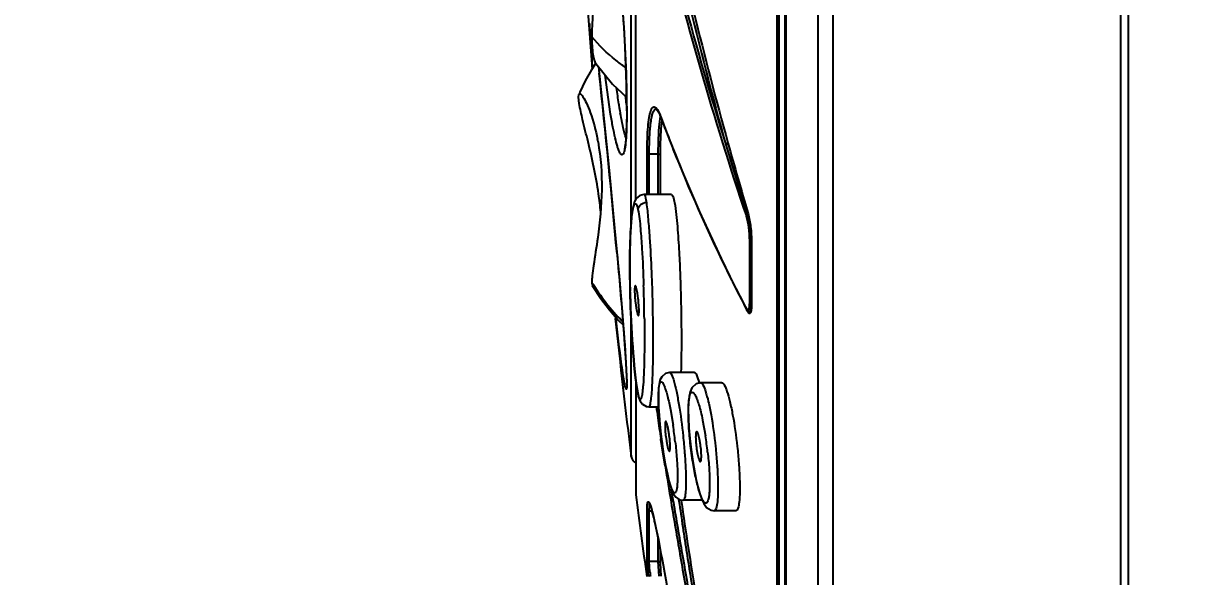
# Model space of a CAD drawing. Header units: millimetres. Extents: x 2652 to 2862, y 294 to 591.
# Drawn here: x 2798.54 to 2819.11, y 481.15 to 490.88 of the extents above; entities that cross this region are included whole.
import ezdxf

# ---------------------------------------------------------------- set-up
doc = ezdxf.new("R2010")
doc.units = ezdxf.units.MM
doc.header["$LTSCALE"] = 0.1
for name, color, linetype in [('02___PRT_ALL_AXES', 7, 'Continuous'), ('06___PRT_ALL_SURFS', 7, 'Continuous'), ('DIM', 3, 'Continuous')]:
    doc.layers.add(name, color=color, linetype=linetype)
doc.styles.get("Standard").update_dxf_attribs({"font": 'arial.ttf'})
doc.dimstyles.new('ISO-25', dxfattribs={"dimtxt": 2.5, "dimasz": 2.5, "dimexe": 1.25, "dimexo": 0.625, "dimtad": 1, "dimlfac": 1.333333, "dimtxsty": 'Standard', "dimcen": 2.5, "dimadec": 0, "dimazin": 0, "dimtfac": 1, "dimtmove": 0, "dimatfit": 3, "dimfxl": 0, "dimarcsym": 0})

# ---------------------------------------------------------------- blocks, each defined once
blk = doc.blocks.new('*D18')
at = {"layer": 'Defpoints', "color": 0}
for p in [(2799.549, 502.44), (2839.677, 502.44), (2769.503, 463.222), (2806.25, 382.359), (2791.52, 358.786)]:
    blk.add_point(p, dxfattribs=at)
at = {"layer": 'DIM', "color": 0, "lineweight": -2}
for p, q in [((2798.924, 502.44), (2761.573, 502.44)), ((2806.581, 382.889), (2819.172, 403.039))]:
    blk.add_line(p, q, dxfattribs=at)
blk.add_arc((2881.285, 502.44), 118.462, 181.20918, 236.79082, dxfattribs=at)
at = {"layer": 'DIM', "color": 0}
for points in [[(2762.433, 499.936), (2763.266, 499.945), (2762.823, 502.44)], [(2816.628, 403.677), (2816.179, 402.975), (2818.51, 401.979)]]:
    blk.add_solid(points, dxfattribs=at)
at = {"layer": 'DIM', "color": 0, "insert": (2779.339, 445.931), "char_height": 2.5, "attachment_point": 5, "rotation": 299}
blk.add_mtext('58°', dxfattribs=at)

msp = doc.modelspace()

# ---------------------------------------------------------------- linework, layer by layer
at = {"color": 7, "linetype": 'Continuous'}
for p, q in [((2817.8406, 539.7529), (2817.8406, 464.9827)), ((2817.9776, 539.7648), (2817.9776, 466.314)), ((2812.7841, 538.6333), (2812.7841, 466.2476)), ((2812.517, 538.4064), (2812.517, 466.4744)), ((2811.9529, 536.9961), (2811.9529, 467.8847)), ((2811.9421, 467.9404), (2811.9421, 536.9404)), ((2811.8038, 468.23), (2811.8038, 536.6852)), ((2811.8406, 468.1654), (2811.8406, 536.7154)), ((2809.2348, 487.3817), (2809.2348, 495.4252)), ((2809.3182, 487.7849), (2809.3182, 494.3489)), ((2808.5521, 490.0859), (2808.5496, 490.1203)), ((2808.6614, 490.1146), (2808.6735, 490.0023)), ((2808.6617, 490.1105), (2808.7392, 489.3738)), ((2808.8738, 489.2777), (2808.7757, 489.9662)), ((2809.1556, 489.5054), (2809.1566, 489.3413)), ((2808.7392, 489.3738), (2808.8475, 488.2907)), ((2809.1564, 489.2787), (2809.154, 489.1116)), ((2809.1566, 489.3413), (2809.1564, 489.2787)), ((2809.1576, 489.3403), (2809.1576, 489.3288)), ((2809.6738, 489.3728), (2809.6754, 489.3728)), ((2809.721, 489.3094), (2809.7608, 489.2168)), ((2809.7384, 489.1957), (2809.7223, 489.0544)), ((2809.7482, 489.2507), (2809.7384, 489.1957)), ((2809.7591, 489.2262), (2809.7608, 489.2168)), ((2809.7756, 489.164), (2809.7595, 489.0251)), ((2809.7608, 489.2168), (2809.761, 489.2163)), ((2809.761, 489.2163), (2809.8029, 489.1043)), ((2809.5159, 487.8665), (2809.5159, 488.6027)), ((2809.553, 487.8665), (2809.553, 488.5816)), ((2809.553, 488.5816), (2809.7065, 488.5816)), ((2809.7065, 488.5816), (2809.7065, 487.8665)), ((2809.7437, 488.5603), (2809.7437, 487.8665)), ((2808.8475, 488.2907), (2808.9445, 487.2741)), ((2809.4588, 487.8665), (2809.3863, 487.8492)), ((2811.261, 487.4831), (2811.2765, 487.5085)), ((2808.9445, 487.2741), (2809.0212, 486.4283)), ((2811.3203, 485.9911), (2811.3203, 487.0505)), ((2811.3203, 487.0505), (2811.3367, 487.039)), ((2811.3367, 487.039), (2811.3367, 485.9787)), ((2811.3367, 487.039), (2811.3491, 487.0279)), ((2811.3533, 487.027), (2811.3533, 485.9659)), ((2809.0212, 486.4283), (2809.0744, 485.8065)), ((2810.8933, 486.5787), (2810.8983, 486.5684)), ((2809.3582, 486.0353), (2809.3446, 486.1314)), ((2811.3203, 485.9911), (2811.3367, 485.9787)), ((2809.3107, 485.9653), (2809.3244, 485.8689)), ((2811.2138, 485.9392), (2811.2222, 485.9228)), ((2811.2222, 485.9228), (2811.2309, 485.906)), ((2811.2309, 485.906), (2811.2582, 485.8533)), ((2811.2582, 485.8533), (2811.2645, 485.8412)), ((2811.261, 485.8546), (2811.2645, 485.8413)), ((2811.2645, 485.8413), (2811.288, 485.8088)), ((2811.288, 485.8088), (2811.295, 485.8034)), ((2811.2922, 485.8023), (2811.2898, 485.8074)), ((2811.2949, 485.8035), (2811.2957, 485.8029)), ((2811.3146, 485.8905), (2811.3176, 485.9171)), ((2811.3367, 485.9787), (2811.3491, 485.9669)), ((2809.2348, 483.2596), (2809.2348, 485.641)), ((2809.1238, 484.5242), (2809.0965, 484.6794)), ((2809.1541, 484.6711), (2809.1576, 484.5431)), ((2809.3182, 484.6113), (2809.3194, 482.584)), ((2809.9121, 484.7387), (2809.9122, 484.7387)), ((2810.4552, 484.5559), (2810.4553, 484.5559)), ((2809.1311, 484.4907), (2809.1238, 484.5242)), ((2809.1557, 484.5047), (2809.1553, 484.4996)), ((2809.3461, 484.4084), (2809.327, 484.5327)), ((2809.3544, 484.3655), (2809.3461, 484.4084)), ((2809.356, 484.3517), (2809.3544, 484.3655)), ((2809.356, 484.3516), (2809.3716, 484.2887)), ((2809.7182, 484.1107), (2809.7152, 484.1334)), ((2809.926, 484.0837), (2809.9725, 483.8079)), ((2809.9027, 483.6488), (2809.8871, 483.745)), ((2810.2493, 483.7642), (2810.2651, 483.5747)), ((2810.4921, 483.9008), (2810.5418, 483.6249)), ((2809.7567, 483.6516), (2809.7786, 483.4762)), ((2809.7591, 483.5577), (2809.757, 483.5706)), ((2809.7591, 483.5577), (2809.7666, 483.5671)), ((2809.7947, 483.3324), (2809.7591, 483.5577)), ((2809.8481, 483.5789), (2809.8638, 483.4825)), ((2810.2651, 483.5747), (2810.2879, 483.3741)), ((2810.4535, 483.4654), (2810.4368, 483.5622)), ((2809.7786, 483.4762), (2809.8046, 483.3001)), ((2809.8393, 483.1078), (2809.7929, 483.3826)), ((2809.8325, 483.0969), (2809.7947, 483.3324)), ((2810.2879, 483.3741), (2810.3173, 483.1697)), ((2810.3856, 483.3965), (2810.4023, 483.2997)), ((2810.3636, 482.9249), (2810.3232, 483.1433)), ((2809.9768, 482.4604), (2809.9386, 482.6918)), ((2810.0699, 482.5109), (2810.0747, 482.4779)), ((2809.5159, 481.4497), (2809.5159, 482.3322)), ((2809.5159, 482.3322), (2809.5358, 482.3056)), ((2809.5358, 482.3056), (2809.553, 482.3016)), ((2809.553, 481.4178), (2809.553, 482.3016)), ((2809.553, 482.3016), (2809.6018, 482.3016)), ((2809.5584, 482.4359), (2809.5664, 482.4168)), ((2809.5727, 482.3997), (2809.5989, 482.3145)), ((2809.6275, 482.2016), (2809.6535, 482.0884)), ((2809.6531, 482.0911), (2809.7333, 481.6947)), ((2809.7065, 481.8326), (2809.7065, 481.4178)), ((2809.7437, 481.638), (2809.7437, 481.3854)), ((2809.7536, 481.5851), (2809.7591, 481.5552)), ((2809.7591, 481.5552), (2809.7593, 481.5535)), ((2809.7591, 481.5552), (2809.7719, 481.4845)), ((2809.5162, 481.4289), (2809.5159, 481.4497)), ((2809.5362, 481.1787), (2809.5162, 481.4289)), ((2809.553, 481.4178), (2809.7065, 481.4178)), ((2809.5658, 481.2274), (2809.553, 481.4178)), ((2809.7065, 481.4178), (2809.7235, 481.1563)), ((2809.7437, 481.3854), (2809.7582, 481.1573))]:
    msp.add_line(p, q, dxfattribs=at)
for points in [[(2808.8007, 493.9582), (2808.8253, 493.7742), (2808.8506, 493.5754), (2808.8763, 493.3615), (2808.9025, 493.1327), (2808.9289, 492.8886), (2808.9555, 492.6295), (2808.9821, 492.3556), (2809.0083, 492.0674), (2809.034, 491.7657), (2809.0588, 491.4516), (2809.0822, 491.1273), (2809.1036, 490.7958), (2809.1225, 490.4613), (2809.138, 490.1297), (2809.1493, 489.8081), (2809.1556, 489.5054)], [(2809.6738, 489.3728), (2809.6793, 489.3696), (2809.721, 489.3094)], [(2809.154, 489.1116), (2809.149, 488.97), (2809.1417, 488.8549), (2809.1328, 488.7664), (2809.1231, 488.705), (2809.1151, 488.672), (2809.1136, 488.6677)], [(2809.3863, 487.8492), (2809.3244, 487.7963), (2809.2961, 487.7446), (2809.2802, 487.6969), (2809.2683, 487.6465), (2809.2583, 487.5902), (2809.2495, 487.5272), (2809.2417, 487.4574), (2809.2347, 487.3809)], [(2809.2347, 487.3809), (2809.2286, 487.2979), (2809.2233, 487.2086), (2809.2189, 487.1133), (2809.2153, 487.0126), (2809.2126, 486.9067), (2809.2108, 486.7962), (2809.2098, 486.682), (2809.2097, 486.5652), (2809.2104, 486.4471), (2809.2119, 486.3288)], [(2809.2119, 486.3288), (2809.2142, 486.2118), (2809.2171, 486.0961)], [(2809.2171, 486.0961), (2809.2206, 485.9815), (2809.2247, 485.8679), (2809.2294, 485.7548), (2809.2347, 485.6418)], [(2809.0744, 485.8065), (2809.1054, 485.418), (2809.1189, 485.2374), (2809.1308, 485.0691), (2809.1408, 484.9156), (2809.1485, 484.7799)], [(2809.2347, 485.6418), (2809.2407, 485.5289), (2809.2472, 485.4159), (2809.2544, 485.303), (2809.2622, 485.1905), (2809.2707, 485.0784), (2809.28, 484.967), (2809.29, 484.8569), (2809.3008, 484.7487), (2809.3125, 484.6428), (2809.3252, 484.541)], [(2809.1485, 484.7799), (2809.1538, 484.6651), (2809.1564, 484.5751), (2809.1566, 484.5469)], [(2809.9121, 484.7387), (2809.8392, 484.7216), (2809.7715, 484.6616), (2809.742, 484.5988), (2809.7271, 484.5339), (2809.7184, 484.4576), (2809.714, 484.3655), (2809.7136, 484.2552)], [(2810.4552, 484.5559), (2810.3765, 484.5367), (2810.3042, 484.4694), (2810.2715, 484.3955), (2810.2536, 484.3123), (2810.243, 484.2106), (2810.2386, 484.0855)], [(2809.3252, 484.541), (2809.3393, 484.4439), (2809.356, 484.3517)], [(2809.3716, 484.2887), (2809.3937, 484.2316), (2809.4335, 484.1776)], [(2809.4335, 484.1776), (2809.5036, 484.1389), (2809.5432, 484.1338)], [(2809.7136, 484.2552), (2809.7176, 484.1265), (2809.726, 483.981)], [(2809.726, 483.981), (2809.7391, 483.8213), (2809.7567, 483.6516)], [(2810.2386, 484.0855), (2810.2405, 483.936), (2810.2493, 483.7642)], [(2809.8046, 483.3001), (2809.834, 483.1292), (2809.8398, 483.098)], [(2810.3173, 483.1697), (2810.3527, 482.9699), (2810.3642, 482.9129)], [(2809.8398, 483.098), (2809.8437, 483.0777), (2809.8714, 482.9458), (2809.8989, 482.8328), (2809.9258, 482.7393), (2809.9526, 482.6637), (2809.9815, 482.6017), (2810.0211, 482.5462), (2810.0923, 482.4986), (2810.1487, 482.4887)], [(2810.3642, 482.9129), (2810.3725, 482.8737), (2810.4072, 482.7271), (2810.4423, 482.6048), (2810.4775, 482.5069), (2810.5145, 482.4295), (2810.5621, 482.3649), (2810.6413, 482.3145), (2810.695, 482.3059)], [(2809.5585, 482.4355), (2809.5565, 482.4348), (2809.5684, 482.4087), (2809.5847, 482.3613)], [(2809.5847, 482.3613), (2809.6045, 482.2924), (2809.6275, 482.2016)], [(2809.6535, 482.0884), (2809.6824, 481.9532), (2809.7137, 481.7966), (2809.7471, 481.6199), (2809.7593, 481.5535)]]:
    msp.add_lwpolyline(points, dxfattribs=at)
for centre, radius, start, end in [((2869.7836, 507.1713), 61.7456, 193.559621, 198.594019), ((2869.7224, 507.1846), 61.6461, 194.931069, 197.408609), ((2876.1059, 506.9527), 67.7014, 193.344567, 195.604798), ((2876.2087, 507.0026), 67.7693, 193.598171, 195.603684), ((2847.0992, 493.1143), 38.6648, 183.31853, 183.77953), ((2863.8032, 494.2148), 55.405, 183.77643, 183.98731), ((2877.7669, 495.1925), 69.4029, 183.990889, 184.191052), ((2605.4249, 468.4149), 204.3918, 5.16673, 6.062751), ((2822.6321, 491.7317), 13.8053, 188.29018, 189.45664), ((2823.9288, 491.5831), 14.9311, 187.65603, 188.14596), ((2793.1228, 489.3073), 16.0349, 0.11792, 1.22139), ((2820.1373, 491.3201), 11.2768, 189.47621, 189.64585), ((2818.5514, 491.0479), 9.6677, 189.63071, 190.38642), ((2821.9102, 491.2955), 12.8922, 188.15203, 188.39347), ((2808.6106, 488.8001), 1.225, 20.35431, 22.27888), ((2837.2018, 499.4465), 29.2841, 200.42658, 206.06304), ((2811.0043, 488.9718), 1.2436, 170.55199, 171.11012), ((2836.4476, 499.1445), 28.4736, 200.6474, 201.61688), ((2885.1362, 510.7456), 77.4287, 196.510526, 197.4642), ((2906.5076, 515.473), 99.2299, 195.608526, 196.353512), ((2837.5654, 499.5949), 29.6787, 201.63031, 206.0129), ((2839.353, 500.4563), 31.6603, 205.99409, 207.46459), ((2839.3219, 500.4263), 31.6218, 205.99149, 207.26685), ((2828.2818, 486.623), 19.0708, 180.77913, 181.37971), ((2780.9953, 485.3557), 28.4737, 1.07196, 1.8366), ((2810.2813, 485.99), 1.0391, 357.79176, 0.05922), ((2780.6358, 485.3455), 28.8332, 0.66734, 1.0787), ((2810.5863, 485.978), 0.7338, 355.24135, 357.81194), ((2807.3504, 484.5293), 1.8072, 0.00861, 0.43799), ((2810.2781, 484.5603), 0.944, 191.90946, 192.79856), ((2831.3141, 486.9287), 21.8171, 187.36127, 188.37809), ((2829.3035, 486.6332), 19.7849, 188.37978, 188.90472), ((2801.9753, 482.6218), 8.0847, 6.37441, 8.43641), ((2817.7862, 484.5678), 8.0806, 186.36852, 188.43363), ((2803.938, 482.5971), 6.6833, 6.35272, 8.84661), ((2809.3837, 483.2779), 0.15, 187.01095, 243.97991), ((2942.1236, 504.4004), 133.9955, 189.148114, 189.42685), ((2809.0295, 482.209), 0.5758, 19.34617, 21.15598), ((2807.1119, 481.6272), 2.5802, 14.76188, 15.44857), ((2806.4076, 481.4415), 3.3086, 14.13638, 14.76348), ((2942.1834, 504.4104), 134.0561, 189.426858, 189.821705), ((2942.1878, 504.4244), 134.023, 189.432308, 189.830673), ((2958.2202, 504.405), 149.7594, 188.419252, 188.775235), ((2958.2517, 504.4231), 149.7537, 188.424355, 189.06317), ((2805.5729, 481.231), 4.1694, 13.62319, 14.13981), ((2804.7727, 481.0366), 4.9928, 13.30054, 13.62863), ((2803.2603, 480.6819), 6.5463, 12.43177, 13.27693), ((2788.5702, 477.7093), 21.535, 10.36829, 10.66479), ((2910.1529, 499.7975), 102.0377, 190.339072, 191.543747), ((2942.2421, 504.4205), 134.1156, 189.8217, 190.141985), ((2942.2488, 504.4349), 134.0849, 189.83067, 190.146926), ((2958.2749, 504.4134), 149.8148, 188.775233, 189.058159), ((2820.894, 482.3371), 11.4168, 185.82374, 185.97934), ((2818.0778, 482.035), 8.5503, 185.41984, 185.96273)]:
    msp.add_arc(centre, radius, start, end, dxfattribs=at)
for points, knots in [([(2808.8809, 493.3292), (2808.9512, 492.7242), (2809.0656, 491.499), (2809.141, 490.2703), (2809.154, 489.6491)], [0, 0, 0, 0, 0.4950615, 1, 1, 1, 1]), ([(2809.1367, 488.7703), (2809.1342, 488.7462), (2809.1288, 488.7031), (2809.1187, 488.6465), (2809.107, 488.6048), (2809.0953, 488.5778), (2809.0784, 488.5615), (2809.0576, 488.568), (2809.0425, 488.5885), (2809.0257, 488.6195), (2809.0085, 488.6634), (2808.9821, 488.7448), (2808.9495, 488.875), (2808.9108, 489.0626), (2808.8864, 489.2017), (2808.8738, 489.2777)], [0, 0, 0, 0, 0.0745167, 0.1334066, 0.1771479, 0.2067601, 0.2252352, 0.2414873, 0.2659964, 0.3021198, 0.3503809, 0.4106122, 0.5654235, 0.763124, 1, 1, 1, 1]), ([(2809.1438, 488.8636), (2809.1348, 488.8915), (2809.0934, 489.0368), (2809.0641, 489.1853), (2809.0421, 489.305)], [0, 0, 0, 0, 0.1939264, 1, 1, 1, 1]), ([(2809.1576, 489.3288), (2809.1576, 489.2718), (2809.1561, 489.0855), (2809.1504, 488.8989), (2809.1367, 488.7703)], [0, 0, 0, 0, 0.3056736, 1, 1, 1, 1]), ([(2809.5159, 488.6027), (2809.5159, 488.6855), (2809.518, 488.8378), (2809.5289, 489.0443), (2809.5473, 489.2059), (2809.5688, 489.311), (2809.5923, 489.3688), (2809.6092, 489.3948), (2809.6305, 489.4091), (2809.6549, 489.4053), (2809.6768, 489.387), (2809.7108, 489.3416), (2809.7306, 489.2975), (2809.7441, 489.2645)], [0, 0, 0, 0, 0.2439038, 0.4481629, 0.6085361, 0.7225463, 0.7623287, 0.7916211, 0.8131387, 0.8332359, 0.8593003, 0.8950839, 1, 1, 1, 1]), ([(2809.553, 488.5816), (2809.553, 488.6926), (2809.5571, 488.8876), (2809.5739, 489.1106), (2809.5995, 489.2477), (2809.6194, 489.318), (2809.6491, 489.3717), (2809.6738, 489.3728)], [0, 0, 0, 0, 0.4071226, 0.7136848, 0.8256123, 0.9092926, 1, 1, 1, 1]), ([(2809.7223, 489.0544), (2809.7195, 489.0209), (2809.709, 488.8635), (2809.7065, 488.7057), (2809.7065, 488.5816)], [0, 0, 0, 0, 0.2131513, 1, 1, 1, 1]), ([(2809.7595, 489.0251), (2809.7567, 488.9922), (2809.7463, 488.8374), (2809.7437, 488.6823), (2809.7437, 488.5603)], [0, 0, 0, 0, 0.21316, 1, 1, 1, 1]), ([(2810.9, 488.741), (2810.9048, 488.7415), (2810.9214, 488.7455), (2810.9365, 488.7615), (2810.937, 488.7739)], [0, 0, 0, 0, 0.2782907, 1, 1, 1, 1]), ([(2809.5159, 488.6027), (2809.5165, 488.5996), (2809.524, 488.5861), (2809.5412, 488.5816), (2809.553, 488.5816)], [0, 0, 0, 0, 0.2067724, 1, 1, 1, 1]), ([(2809.7065, 488.5816), (2809.7109, 488.5816), (2809.7252, 488.5803), (2809.7418, 488.5705), (2809.7437, 488.5603)], [0, 0, 0, 0, 0.3008829, 1, 1, 1, 1]), ([(2809.4588, 487.8665), (2809.4715, 487.8665), (2809.4921, 487.8015), (2809.4977, 487.7614), (2809.5028, 487.7238)], [0, 0, 0, 0, 0.2501482, 1, 1, 1, 1]), ([(2809.9428, 487.8666), (2809.956, 487.8665), (2809.9811, 487.8035), (2809.9896, 487.7616), (2809.9967, 487.7238)], [0, 0, 0, 0, 0.2556346, 1, 1, 1, 1]), ([(2809.2127, 486.3637), (2809.2115, 486.4517), (2809.2105, 486.6221), (2809.2129, 486.8687), (2809.2196, 487.0966), (2809.2307, 487.3017), (2809.2443, 487.4565), (2809.2591, 487.5622), (2809.271, 487.6267), (2809.2844, 487.6693), (2809.2985, 487.7035), (2809.3203, 487.7014), (2809.3315, 487.682), (2809.344, 487.6502), (2809.3507, 487.6213), (2809.3544, 487.6036)], [0, 0, 0, 0, 0.1800595, 0.3487613, 0.5049578, 0.6465143, 0.7695404, 0.8219875, 0.8664441, 0.9004902, 0.9209098, 0.9280693, 0.9402749, 0.9629978, 1, 1, 1, 1]), ([(2809.5028, 487.7238), (2809.4656, 487.7198), (2809.3987, 487.6973), (2809.355, 487.6336), (2809.3544, 487.6036)], [0, 0, 0, 0, 0.5540696, 1, 1, 1, 1]), ([(2809.5028, 487.7238), (2809.5158, 487.6276), (2809.5348, 487.4232), (2809.5673, 487.0156), (2809.593, 486.5196), (2809.6105, 485.9638), (2809.6179, 485.4609), (2809.6172, 485.074), (2809.612, 484.7918), (2809.6059, 484.604), (2809.5973, 484.437), (2809.5871, 484.3129), (2809.5767, 484.2304), (2809.5675, 484.1826), (2809.5598, 484.153), (2809.549, 484.1338), (2809.5432, 484.1338)], [0, 0, 0, 0, 0.0807842, 0.1708436, 0.3405549, 0.4942413, 0.6337924, 0.7593603, 0.8163542, 0.8688085, 0.9157871, 0.9556863, 0.9721475, 0.9855588, 0.9951016, 1, 1, 1, 1]), ([(2809.9967, 487.7238), (2810.023, 487.5846), (2810.0504, 487.294), (2810.0793, 486.8643), (2810.0974, 486.4453), (2810.1181, 485.7395), (2810.1231, 485.1726), (2810.1113, 484.7365)], [0, 0, 0, 0, 0.1420392, 0.2919656, 0.431973, 0.5625447, 1, 1, 1, 1]), ([(2809.3544, 487.6036), (2809.3777, 487.4934), (2809.3997, 487.2632), (2809.4336, 486.8183), (2809.4474, 486.4843), (2809.4543, 486.2682)], [0, 0, 0, 0, 0.252096, 0.5159659, 1, 1, 1, 1]), ([(2811.3203, 487.0505), (2811.3203, 487.1291), (2811.308, 487.2746), (2811.2825, 487.4193), (2811.261, 487.4831)], [0, 0, 0, 0, 0.5383701, 1, 1, 1, 1]), ([(2811.2765, 487.5085), (2811.2807, 487.5113), (2811.2893, 487.5157), (2811.2903, 487.5276), (2811.2876, 487.5306)], [0, 0, 0, 0, 0.5575391, 1, 1, 1, 1]), ([(2811.2765, 487.5085), (2811.2983, 487.4387), (2811.3242, 487.2817), (2811.3367, 487.1239), (2811.3367, 487.039)], [0, 0, 0, 0, 0.4627376, 1, 1, 1, 1]), ([(2811.2922, 487.5335), (2811.3144, 487.4577), (2811.3407, 487.2885), (2811.3533, 487.1184), (2811.3533, 487.027)], [0, 0, 0, 0, 0.4635107, 1, 1, 1, 1]), ([(2808.9862, 486.8213), (2809.0245, 486.3989), (2809.0857, 485.6827), (2809.142, 484.9657), (2809.1541, 484.6711)], [0, 0, 0, 0, 0.5898767, 1, 1, 1, 1]), ([(2809.3068, 486.2627), (2809.3042, 486.2627), (2809.2994, 486.2527), (2809.296, 486.2247), (2809.2944, 486.1617), (2809.2997, 486.0715), (2809.3064, 486.002), (2809.3107, 485.9653)], [0, 0, 0, 0, 0.0262308, 0.0858627, 0.3067789, 0.6308486, 1, 1, 1, 1]), ([(2809.3446, 486.1314), (2809.3416, 486.1496), (2809.3358, 486.1813), (2809.326, 486.2238), (2809.3182, 486.2472), (2809.3109, 486.2627), (2809.3068, 486.2627)], [0, 0, 0, 0, 0.3993144, 0.7104929, 0.9124345, 1, 1, 1, 1]), ([(2809.327, 484.5327), (2809.2878, 484.8215), (2809.2469, 485.3658), (2809.2226, 485.9103), (2809.2165, 486.1638)], [0, 0, 0, 0, 0.5347271, 1, 1, 1, 1]), ([(2809.3622, 485.7377), (2809.3648, 485.7377), (2809.3697, 485.7477), (2809.3731, 485.7757), (2809.3746, 485.8388), (2809.3693, 485.9291), (2809.3626, 485.9986), (2809.3582, 486.0353)], [0, 0, 0, 0, 0.0262145, 0.0858352, 0.3067875, 0.6309017, 1, 1, 1, 1]), ([(2809.3244, 485.8689), (2809.3274, 485.8508), (2809.3332, 485.8191), (2809.343, 485.7766), (2809.3509, 485.7531), (2809.3582, 485.7377), (2809.3622, 485.7377)], [0, 0, 0, 0, 0.399245, 0.7103603, 0.91234, 1, 1, 1, 1]), ([(2811.261, 485.8546), (2811.2654, 485.8461), (2811.2712, 485.8308), (2811.2979, 485.8266), (2811.3085, 485.8575), (2811.3127, 485.8768), (2811.3146, 485.8905)], [0, 0, 0, 0, 0.2615717, 0.4014829, 0.6178009, 1, 1, 1, 1]), ([(2811.3533, 485.9659), (2811.3533, 485.9306), (2811.3519, 485.8823), (2811.3447, 485.8243), (2811.3373, 485.7968), (2811.3302, 485.7777), (2811.3145, 485.7709), (2811.3013, 485.7846), (2811.2956, 485.7952), (2811.2922, 485.8023)], [0, 0, 0, 0, 0.4379003, 0.6003567, 0.7196111, 0.795903, 0.8422158, 0.9015804, 1, 1, 1, 1]), ([(2811.3367, 485.9787), (2811.3367, 485.9514), (2811.3353, 485.9043), (2811.3293, 485.8503), (2811.3204, 485.8199), (2811.3139, 485.8066), (2811.3042, 485.7992), (2811.2975, 485.8017), (2811.295, 485.8034)], [0, 0, 0, 0, 0.4192803, 0.725765, 0.8308295, 0.9040788, 0.9527599, 1, 1, 1, 1]), ([(2809.0965, 484.6794), (2809.0863, 484.7437), (2809.0366, 485.085), (2808.9955, 485.4274), (2808.9632, 485.7052)], [0, 0, 0, 0, 0.188761, 1, 1, 1, 1]), ([(2809.4671, 485.6814), (2809.4696, 485.4657), (2809.4694, 485.0768), (2809.4591, 484.6876), (2809.4456, 484.5147)], [0, 0, 0, 0, 0.554288, 1, 1, 1, 1]), ([(2809.7554, 483.6715), (2809.7442, 483.7715), (2809.7305, 483.9178), (2809.7193, 484.1063), (2809.7151, 484.2305), (2809.7151, 484.3389), (2809.7189, 484.4277), (2809.7269, 484.4975), (2809.7371, 484.541), (2809.7532, 484.5745), (2809.7844, 484.5666), (2809.8022, 484.5323), (2809.8263, 484.4823), (2809.8501, 484.4087), (2809.8873, 484.2747), (2809.9107, 484.1635), (2809.926, 484.0837)], [0, 0, 0, 0, 0.2102944, 0.3067602, 0.3940764, 0.4700069, 0.5326947, 0.5807452, 0.6134869, 0.6319835, 0.6455225, 0.6700112, 0.7092407, 0.7630584, 0.8304853, 1, 1, 1, 1]), ([(2809.9122, 484.7387), (2809.9186, 484.7387), (2809.934, 484.7256), (2809.9604, 484.6757), (2809.9953, 484.5669), (2810.0357, 484.3922), (2810.0608, 484.254), (2810.0738, 484.1762)], [0, 0, 0, 0, 0.0322931, 0.0898167, 0.291363, 0.6010473, 1, 1, 1, 1]), ([(2810.3452, 484.7387), (2810.3526, 484.7387), (2810.3702, 484.7227), (2810.3999, 484.6637), (2810.4183, 484.6044), (2810.4308, 484.559)], [0, 0, 0, 0, 0.1078412, 0.3053406, 1, 1, 1, 1]), ([(2810.4554, 484.5559), (2810.4742, 484.5559), (2810.5128, 484.4933), (2810.5504, 484.3887), (2810.5983, 484.2082), (2810.6253, 484.0714), (2810.6393, 483.9934)], [0, 0, 0, 0, 0.0940057, 0.2966114, 0.6045469, 1, 1, 1, 1]), ([(2810.8301, 484.5559), (2810.8493, 484.556), (2810.8892, 484.494), (2810.9281, 484.3888), (2810.9775, 484.2084), (2811.0052, 484.0714), (2811.0197, 483.9934)], [0, 0, 0, 0, 0.0950453, 0.2977579, 0.6054667, 1, 1, 1, 1]), ([(2809.1576, 484.5295), (2809.1576, 484.5101), (2809.1585, 484.4836), (2809.1537, 484.4577), (2809.1534, 484.4454), (2809.1448, 484.4439), (2809.1418, 484.4558), (2809.136, 484.4693), (2809.133, 484.4829), (2809.1311, 484.4907)], [0, 0, 0, 0, 0.4249882, 0.549551, 0.6169246, 0.6447283, 0.7083041, 0.8264383, 1, 1, 1, 1]), ([(2809.4456, 484.5147), (2809.4424, 484.4739), (2809.4368, 484.4163), (2809.4272, 484.3454), (2809.4172, 484.3062), (2809.4118, 484.2785), (2809.3891, 484.2602), (2809.3679, 484.3049), (2809.3625, 484.3292), (2809.3575, 484.3512)], [0, 0, 0, 0, 0.3489136, 0.4926467, 0.6094345, 0.6919939, 0.736019, 0.8080149, 1, 1, 1, 1]), ([(2810.3232, 483.1433), (2810.304, 483.2595), (2810.2726, 483.4893), (2810.2484, 483.7712), (2810.2405, 483.9808), (2810.241, 484.1133), (2810.2467, 484.2223), (2810.2592, 484.3057), (2810.273, 484.3594), (2810.2965, 484.3904), (2810.3184, 484.3878), (2810.3326, 484.377), (2810.3471, 484.3595), (2810.3696, 484.3223), (2810.3972, 484.2574), (2810.4296, 484.1595), (2810.4621, 484.0377), (2810.4821, 483.9486), (2810.4921, 483.9008)], [0, 0, 0, 0, 0.1960109, 0.3861021, 0.4710225, 0.5453013, 0.6065883, 0.6531146, 0.6841765, 0.701669, 0.7089726, 0.7182597, 0.7307452, 0.74687, 0.7902685, 0.8479537, 0.9185909, 1, 1, 1, 1]), ([(2810.0738, 484.1762), (2810.1046, 483.9905), (2810.1413, 483.7068), (2810.1761, 483.3322), (2810.1927, 483.0653), (2810.2001, 482.8397), (2810.1944, 482.6559), (2810.1859, 482.5579), (2810.1643, 482.4887), (2810.1488, 482.4887)], [0, 0, 0, 0, 0.3314825, 0.5030056, 0.6629989, 0.8003948, 0.9058233, 0.9726462, 1, 1, 1, 1]), ([(2810.6393, 483.9934), (2810.6727, 483.808), (2810.7114, 483.5243), (2810.7457, 483.1493), (2810.7602, 482.8825), (2810.7647, 482.6557), (2810.7532, 482.474), (2810.7421, 482.3708), (2810.7119, 482.3059), (2810.6951, 482.3059)], [0, 0, 0, 0, 0.3306308, 0.5017068, 0.661261, 0.7982439, 0.9034108, 0.9704964, 1, 1, 1, 1]), ([(2811.0197, 483.9934), (2811.0541, 483.8081), (2811.0939, 483.5245), (2811.1293, 483.1495), (2811.1442, 482.8826), (2811.1489, 482.6556), (2811.137, 482.4742), (2811.1256, 482.3701), (2811.0941, 482.3059), (2811.0771, 482.3059)], [0, 0, 0, 0, 0.3304747, 0.5015033, 0.6609966, 0.7979255, 0.9030444, 0.9701458, 1, 1, 1, 1]), ([(2809.8436, 483.8762), (2809.8408, 483.8762), (2809.835, 483.8667), (2809.8312, 483.8379), (2809.8294, 483.7754), (2809.8354, 483.6848), (2809.8431, 483.6155), (2809.8481, 483.5789)], [0, 0, 0, 0, 0.0279078, 0.0877622, 0.308221, 0.6316411, 1, 1, 1, 1]), ([(2809.8871, 483.745), (2809.8836, 483.7631), (2809.877, 483.795), (2809.8655, 483.8372), (2809.8566, 483.8614), (2809.8479, 483.8762), (2809.8436, 483.8762)], [0, 0, 0, 0, 0.3955042, 0.7048351, 0.9075646, 1, 1, 1, 1]), ([(2810.01, 483.5194), (2810.0212, 483.4194), (2810.0349, 483.2731), (2810.0461, 483.0848), (2810.0503, 482.9606), (2810.0503, 482.8523), (2810.0465, 482.7636), (2810.0385, 482.6939), (2810.0282, 482.6504), (2810.0121, 482.617), (2809.9808, 482.6249), (2809.963, 482.6592), (2809.9389, 482.7093), (2809.9151, 482.7829), (2809.8779, 482.9168), (2809.8545, 483.0281), (2809.8393, 483.1078)], [0, 0, 0, 0, 0.2102932, 0.3067442, 0.3940382, 0.4699409, 0.5325978, 0.5806166, 0.6133311, 0.6318158, 0.6453849, 0.6699097, 0.7091689, 0.7630105, 0.8304563, 1, 1, 1, 1]), ([(2809.9072, 483.3512), (2809.91, 483.3512), (2809.9158, 483.3607), (2809.9197, 483.3895), (2809.9215, 483.4521), (2809.9154, 483.5428), (2809.9077, 483.6121), (2809.9027, 483.6488)], [0, 0, 0, 0, 0.0278969, 0.0877416, 0.3082306, 0.6316883, 1, 1, 1, 1]), ([(2810.3873, 483.6934), (2810.3784, 483.6934), (2810.3702, 483.6503), (2810.3684, 483.5973), (2810.3726, 483.5007), (2810.3804, 483.4331), (2810.3856, 483.3965)], [0, 0, 0, 0, 0.0885218, 0.3088024, 0.6318073, 1, 1, 1, 1]), ([(2810.4368, 483.5622), (2810.4301, 483.5946), (2810.4195, 483.638), (2810.4026, 483.6796), (2810.3921, 483.6934), (2810.3873, 483.6934)], [0, 0, 0, 0, 0.6963841, 0.9000215, 1, 1, 1, 1]), ([(2809.8638, 483.4825), (2809.8672, 483.4643), (2809.8739, 483.4324), (2809.8853, 483.3902), (2809.8942, 483.366), (2809.9029, 483.3512), (2809.9072, 483.3512)], [0, 0, 0, 0, 0.3954431, 0.7047187, 0.9074812, 1, 1, 1, 1]), ([(2810.5802, 483.3366), (2810.5914, 483.2364), (2810.6046, 483.0898), (2810.6137, 482.9011), (2810.6157, 482.7767), (2810.613, 482.6683), (2810.6062, 482.5794), (2810.5947, 482.5103), (2810.5811, 482.4653), (2810.5593, 482.4337), (2810.5254, 482.4416), (2810.5023, 482.4756), (2810.4751, 482.5265), (2810.4475, 482.6), (2810.406, 482.7337), (2810.3802, 482.8451), (2810.3636, 482.9249)], [0, 0, 0, 0, 0.2083866, 0.303923, 0.3903484, 0.4654707, 0.5275124, 0.575216, 0.6081716, 0.6280581, 0.6441994, 0.6702847, 0.7103056, 0.7643707, 0.8316386, 1, 1, 1, 1]), ([(2810.4518, 483.1684), (2810.4607, 483.1684), (2810.4689, 483.2115), (2810.4708, 483.2646), (2810.4666, 483.3612), (2810.4588, 483.4288), (2810.4535, 483.4654)], [0, 0, 0, 0, 0.0884884, 0.3087535, 0.6317779, 1, 1, 1, 1]), ([(2810.4023, 483.2997), (2810.4091, 483.2672), (2810.4196, 483.2239), (2810.4365, 483.1823), (2810.4471, 483.1685), (2810.4518, 483.1684)], [0, 0, 0, 0, 0.6962733, 0.8999414, 1, 1, 1, 1]), ([(2809.5159, 482.3322), (2809.5159, 482.3467), (2809.5162, 482.3731), (2809.518, 482.408), (2809.5211, 482.435), (2809.5252, 482.452), (2809.5308, 482.4648), (2809.5426, 482.4638), (2809.5502, 482.4515), (2809.5555, 482.4421), (2809.5584, 482.4359)], [0, 0, 0, 0, 0.2502116, 0.4517077, 0.6040481, 0.707985, 0.7682359, 0.810165, 0.8822664, 1, 1, 1, 1]), ([(2809.553, 482.3016), (2809.553, 482.3279), (2809.5545, 482.3683), (2809.5583, 482.4102), (2809.5643, 482.4234)], [0, 0, 0, 0, 0.6430813, 1, 1, 1, 1])]:
    msp.add_open_spline(points, degree=3, knots=knots, dxfattribs=at)
for points in [[(2809.5159, 481.4497), (2809.5181, 481.4335), (2809.5367, 481.4178), (2809.553, 481.4178)], [(2809.7065, 481.4178), (2809.7229, 481.4178), (2809.7416, 481.4017), (2809.7437, 481.3854)]]:
    msp.add_open_spline(points, degree=3, dxfattribs=at)
at = {"layer": '02___PRT_ALL_AXES', "color": 7, "linetype": 'Continuous'}
for p, q in [((2808.3109, 489.5815), (2808.3171, 489.6272)), ((2808.322, 489.4671), (2808.3109, 489.5815)), ((2808.3171, 489.6272), (2808.3312, 489.639)), ((2809.9428, 487.8665), (2809.4588, 487.8665)), ((2808.5428, 486.3215), (2808.5499, 486.2685)), ((2810.3464, 484.7387), (2809.9123, 484.7387)), ((2810.8314, 484.5559), (2810.4554, 484.5559)), ((2809.5431, 484.1338), (2809.7173, 484.1338)), ((2810.4862, 482.4887), (2810.1487, 482.4887)), ((2811.0761, 482.3059), (2810.695, 482.3059))]:
    msp.add_line(p, q, dxfattribs=at)
for centre, radius, start, end in [((2965.2036, 502.4404), 157.1437, 184.061252, 184.510984), ((2805.0469, 488.1476), 3.6624, 10.17564, 10.85404), ((2811.7033, 488.2504), 3.7026, 211.39704, 224.85382), ((2965.2036, 502.4404), 157.1437, 186.120992, 187.010948), ((2965.2036, 502.4404), 157.1437, 187.259216, 187.788186)]:
    msp.add_arc(centre, radius, start, end, dxfattribs=at)
for points, knots in [([(2808.6468, 491.8338), (2808.6337, 491.7244), (2808.5848, 491.3283), (2808.5429, 490.9297), (2808.5428, 490.6406)], [0, 0, 0, 0, 0.2758649, 1, 1, 1, 1]), ([(2808.5428, 490.6406), (2808.5428, 490.5378), (2808.5465, 490.3993), (2808.5786, 490.2425), (2808.5999, 490.1879), (2808.6133, 490.1693)], [0, 0, 0, 0, 0.641452, 0.8568212, 1, 1, 1, 1]), ([(2809.1301, 490.1037), (2809.0741, 490.1434), (2808.8619, 490.3032), (2808.6688, 490.4892), (2808.5428, 490.6406)], [0, 0, 0, 0, 0.25861, 1, 1, 1, 1]), ([(2808.3312, 489.639), (2808.3404, 489.6391), (2808.3631, 489.6199), (2808.3779, 489.5997), (2808.3874, 489.5855)], [0, 0, 0, 0, 0.3501494, 1, 1, 1, 1]), ([(2808.3874, 489.5855), (2808.4109, 489.5506), (2808.458, 489.4601), (2808.5573, 489.2146), (2808.613, 488.9975), (2808.6437, 488.8373)], [0, 0, 0, 0, 0.1586844, 0.3838871, 1, 1, 1, 1]), ([(2808.4761, 488.7953), (2808.4445, 488.9245), (2808.3882, 489.1472), (2808.3368, 489.3715), (2808.322, 489.4671)], [0, 0, 0, 0, 0.5790187, 1, 1, 1, 1]), ([(2808.6997, 487.5587), (2808.6904, 487.6655), (2808.6414, 488.082), (2808.5502, 488.4922), (2808.4761, 488.7953)], [0, 0, 0, 0, 0.2557024, 1, 1, 1, 1]), ([(2808.6517, 488.7947), (2808.7015, 488.5171), (2808.7399, 487.95), (2808.6853, 487.3873), (2808.6468, 487.1078)], [0, 0, 0, 0, 0.4998557, 1, 1, 1, 1]), ([(2808.6468, 487.1078), (2808.624, 486.9428), (2808.5869, 486.7204), (2808.5513, 486.4584), (2808.5428, 486.3606), (2808.5428, 486.3215)], [0, 0, 0, 0, 0.6295732, 0.8521865, 1, 1, 1, 1])]:
    msp.add_open_spline(points, degree=3, knots=knots, dxfattribs=at)
at = {"layer": '06___PRT_ALL_SURFS', "color": 7, "linetype": 'Continuous'}
for p, q in [((2808.6077, 490.1728), (2808.5353, 490.0581)), ((2808.3334, 489.6651), (2808.3236, 489.6423))]:
    msp.add_line(p, q, dxfattribs=at)
for points in [[(2808.6133, 490.1692), (2808.9094, 489.8098), (2809.154, 489.5812)], [(2808.5353, 490.0581), (2808.4286, 489.8647), (2808.3334, 489.6651)], [(2808.5497, 486.2685), (2808.6976, 486.042), (2808.8511, 485.8395), (2809.0136, 485.6524), (2809.0934, 485.5717)]]:
    msp.add_lwpolyline(points, dxfattribs=at)

# ---------------------------------------------------------------- dimensions: what is measured, and where the dimension line sits
at = {"layer": 'DIM'}
dim = msp.add_angular_dim_2l(base=(2769.503, 463.2219), line1=((2799.5492, 502.4404), (2839.677, 502.4404)), line2=((2791.5198, 358.7859), (2806.2502, 382.3593)), dimstyle='ISO-25', dxfattribs=at)
dim.commit()
dim.dimension.update_dxf_attribs({"geometry": '*D18', "text_midpoint": (2779.3387, 445.9305)})

doc.saveas('drawing.dxf')
